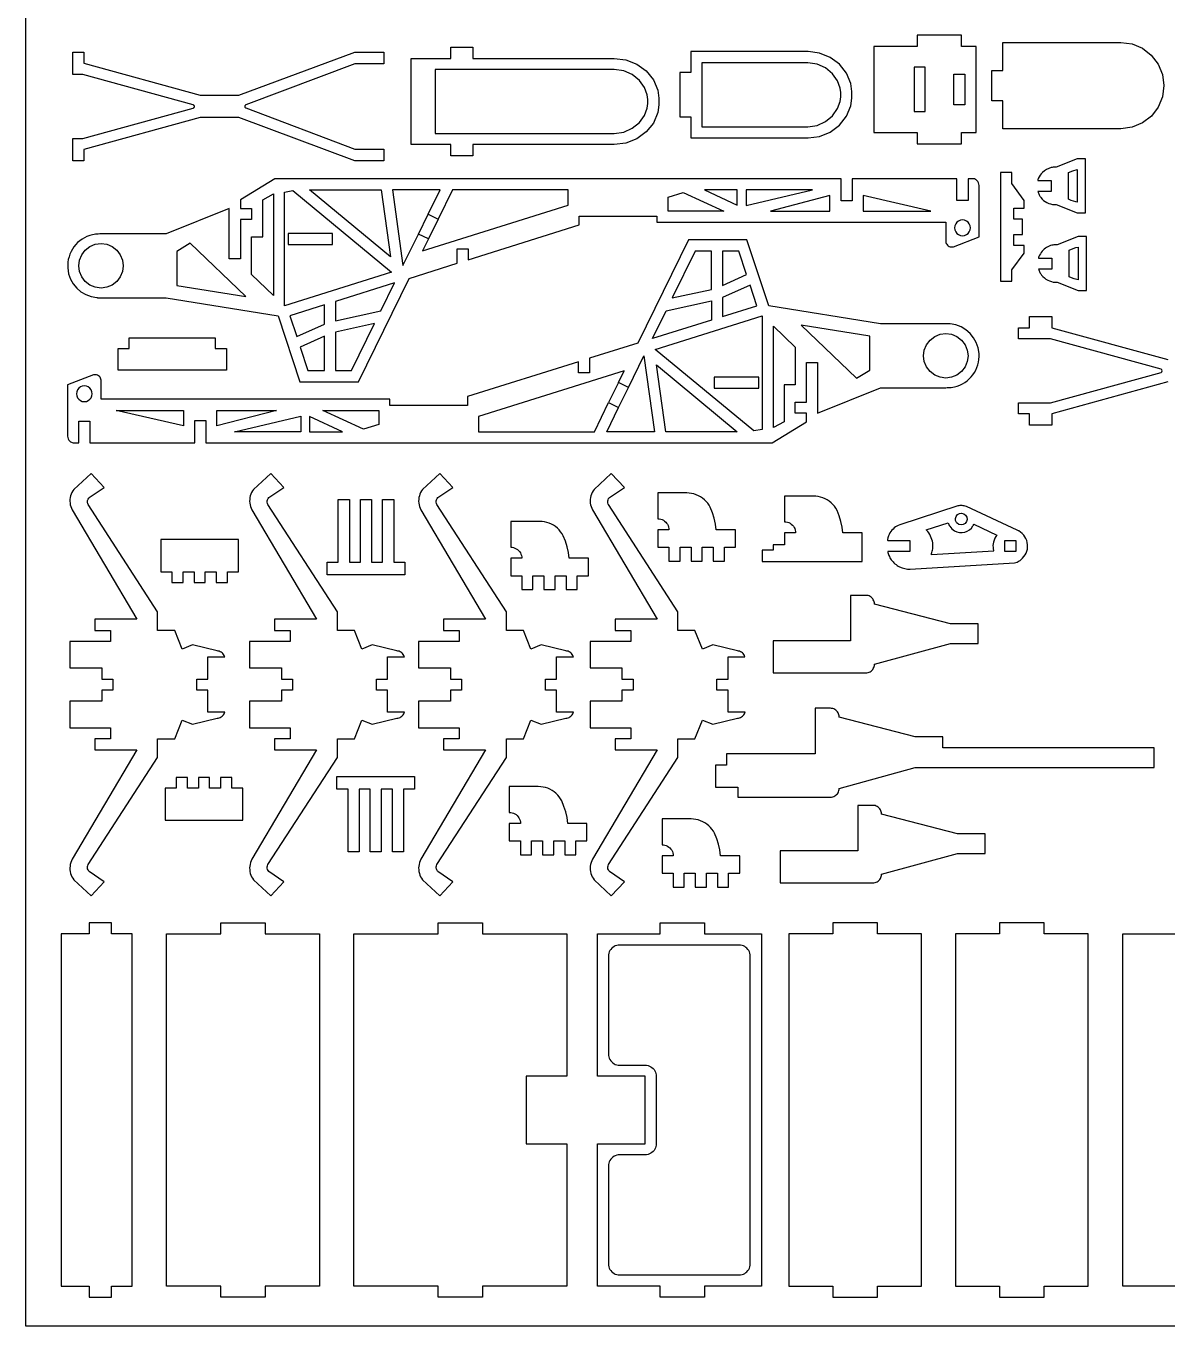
# Model space of a CAD drawing. Extents: x -337 to 591, y -404 to 887.
# Drawn here: x -337 to 280, y -404 to 299 of the extents above; entities that cross this region are included whole.
import ezdxf

# ---------------------------------------------------------------- set-up
doc = ezdxf.new("R2010")
doc.units = 0
doc.header["$MEASUREMENT"] = 0
doc.layers.get('0').update_dxf_attribs({"linetype": 'CONTINUOUS'})
doc.layers.add('ENGRAVE', color=1, linetype='CONTINUOUS')
doc.layers.add('LAYER_1', color=18, linetype='CONTINUOUS')

msp = doc.modelspace()

# ---------------------------------------------------------------- linework, layer by layer
msp.add_lwpolyline([(-337.17, -403.68), (-337.17, 886.75), (591.17, 886.75), (591.17, -403.68)], close=True)
at = {"layer": 'ENGRAVE'}
for points in [[(-215.17, 165.07), (-215.17, 185.42), (-209.13, 185.42), (-209.13, 205.39), (-203.31, 208.58), (-203.31, 153.68)], [(-197.29, 148.07), (-197.29, 209.61), (-192.75, 210.39), (-139.37, 166.24)], [(-183.77, 210.77), (-145.06, 210.77), (-139.99, 174.56)], [(-255.5, 159.07), (-218.27, 153.07), (-248.28, 181.9), (-255.5, 177.5)], [(3.21, 124.54), (61.14, 142.71), (61.14, 81.17), (56.59, 80.39)], [(67.15, 82.2), (67.15, 137.1), (79.01, 125.71), (79.01, 105.36), (72.98, 105.36), (72.98, 85.39)], [(82.12, 137.71), (112.12, 108.88), (119.34, 113.28), (119.34, 131.71)], [(8.9, 80.02), (3.83, 116.22), (47.61, 80.02)], [(-17.61, -375.86), (-16.84, -376.01), (-16.06, -376.07), (48.62, -376.07), (49.4, -376.01), (50.18, -375.86), (50.92, -375.61), (51.63, -375.26), (52.28, -374.82), (52.87, -374.3), (53.39, -373.71), (53.83, -373.06), (54.18, -372.35), (54.43, -371.61), (54.58, -370.83), (54.63, -370.05), (54.63, -203.66), (54.58, -202.88), (54.43, -202.11), (54.18, -201.36), (53.83, -200.66), (53.39, -200), (52.87, -199.41), (52.28, -198.89), (51.63, -198.45), (50.92, -198.11), (50.18, -197.85), (49.4, -197.7), (48.62, -197.65), (-16.06, -197.65), (-16.84, -197.7), (-17.61, -197.85), (-18.36, -198.11), (-19.06, -198.45), (-19.72, -198.89), (-20.31, -199.41), (-20.83, -200), (-21.27, -200.66), (-21.61, -201.36), (-21.87, -202.11), (-22.02, -202.88), (-22.07, -203.66), (-22.07, -256.6), (-22.02, -257.39), (-21.87, -258.16), (-21.61, -258.9), (-21.27, -259.61), (-20.83, -260.26), (-20.31, -260.85), (-19.72, -261.37), (-19.06, -261.81), (-18.36, -262.16), (-17.61, -262.41), (-16.84, -262.56), (-16.06, -262.62), (-2.19, -262.62), (-1.41, -262.67), (-0.64, -262.82), (0.11, -263.07), (0.82, -263.42), (1.47, -263.86), (2.06, -264.38), (2.58, -264.97), (3.02, -265.62), (3.37, -266.33), (3.62, -267.07), (3.77, -267.85), (3.82, -268.63), (3.82, -305.08), (3.77, -305.87), (3.62, -306.64), (3.37, -307.38), (3.02, -308.09), (2.58, -308.74), (2.06, -309.34), (1.47, -309.85), (0.82, -310.29), (0.11, -310.64), (-0.64, -310.89), (-1.41, -311.05), (-2.19, -311.1), (-16.06, -311.1), (-16.84, -311.15), (-17.61, -311.3), (-18.36, -311.56), (-19.06, -311.9), (-19.72, -312.34), (-20.31, -312.86), (-20.83, -313.45), (-21.27, -314.11), (-21.61, -314.81), (-21.87, -315.56), (-22.02, -316.33), (-22.07, -317.11), (-22.07, -370.05), (-22.02, -370.83), (-21.87, -371.61), (-21.61, -372.35), (-21.27, -373.06), (-20.83, -373.71), (-20.31, -374.3), (-19.72, -374.82), (-19.06, -375.26), (-18.36, -375.61)]]:
    msp.add_lwpolyline(points, close=True, dxfattribs=at)
for points in [[(-119.58, 197.67), (-113.18, 210.77), (-138.99, 210.77), (-133.25, 169.81), (-124.87, 186.87)], [(-119.48, 184.23), (-122.62, 177.82), (-43.86, 202.53), (-43.86, 210.77), (-106.48, 210.77), (-114.19, 195.03)], [(-11.28, 103.91), (-2.91, 120.97), (2.83, 80.02), (-22.98, 80.02), (-16.58, 93.11)], [(-16.67, 106.55), (-13.53, 112.96), (-92.29, 88.25), (-92.29, 80.02), (-29.68, 80.02), (-21.97, 95.75)]]:
    msp.add_lwpolyline(points, dxfattribs=at)
at = {"layer": 'LAYER_1'}
for points in [[(121.53, 241.79), (144.85, 241.79), (144.85, 235.78), (168.92, 235.78), (168.92, 241.79), (176.81, 241.79), (176.81, 288.4), (168.92, 288.4), (168.92, 294.42), (144.85, 294.42), (144.85, 288.4), (121.53, 288.4)], [(191.25, 243.86), (191.25, 258.91), (185.26, 258.91), (185.26, 275.4), (191.25, 275.4), (191.26, 290.49), (255.11, 290.51), (261.15, 289.72), (266.77, 287.39), (271.6, 283.69), (275.31, 278.86), (277.64, 273.24), (278.43, 267.21), (277.64, 261.18), (275.32, 255.55), (271.61, 250.72), (266.79, 247.02), (261.17, 244.68), (255.13, 243.89)], [(-305.87, 226.59), (-311.88, 226.59), (-311.88, 238.6), (-306.49, 238.6), (-246.68, 255.07), (-246.51, 255.14), (-246.36, 255.25), (-246.23, 255.38), (-246.13, 255.54), (-246.07, 255.72), (-246.05, 255.9), (-246.07, 256.09), (-246.13, 256.26), (-246.23, 256.42), (-246.36, 256.56), (-246.51, 256.66), (-246.68, 256.73), (-306.49, 273.24), (-311.88, 273.24), (-311.88, 285.26), (-305.85, 285.26), (-305.85, 279.24), (-243.03, 261.94), (-221.98, 261.94), (-159.31, 285.24), (-143.6, 285.24), (-143.6, 279.02), (-159.31, 279.02), (-218.22, 256.75), (-218.39, 256.68), (-218.55, 256.58), (-218.68, 256.44), (-218.77, 256.28), (-218.83, 256.11), (-218.85, 255.92), (-218.83, 255.74), (-218.77, 255.56), (-218.68, 255.4), (-218.55, 255.27), (-218.39, 255.16), (-218.22, 255.09), (-159.31, 232.81), (-143.6, 232.81), (-143.6, 226.59), (-159.31, 226.59), (-221.98, 249.91), (-243.03, 249.91), (-305.87, 232.6)], [(-128.73, 235.28), (-128.73, 281.92), (-107.41, 281.92), (-107.41, 287.94), (-95.38, 287.94), (-95.38, 281.92), (-18.9, 281.92), (-12.59, 281.13), (-6.71, 278.8), (-1.66, 275.09), (2.22, 270.26), (4.65, 264.64), (5.23, 260.41), (5.23, 256.79), (4.65, 252.57), (2.22, 246.94), (-1.66, 242.11), (-6.71, 238.41), (-12.59, 236.08), (-18.9, 235.28), (-95.38, 235.28), (-95.38, 229.27), (-107.41, 229.27), (-107.41, 235.28)], [(22.49, 238.91), (85.9, 238.91), (92.11, 239.71), (97.9, 242.04), (102.87, 245.74), (106.69, 250.57), (109.08, 256.2), (109.66, 260.43), (109.66, 264.04), (109.08, 268.27), (106.69, 273.89), (102.87, 278.72), (97.9, 282.43), (92.11, 284.76), (85.9, 285.55), (22.49, 285.55), (22.49, 274.23), (16.49, 274.23), (16.49, 250.25), (22.49, 250.25)], [(-13.84, 275.19), (-19.05, 275.92), (-115.82, 275.92), (-115.82, 241.28), (-19.05, 241.28), (-13.84, 242.02), (-9.18, 244.09), (-5.33, 247.26), (-2.59, 251.1), (-1.08, 255), (-0.78, 257.44), (-0.78, 259.76), (-1.08, 262.21), (-2.59, 266.11), (-5.33, 269.94), (-9.18, 273.11)], [(28.49, 244.91), (85.75, 244.91), (90.86, 245.65), (95.42, 247.72), (99.19, 250.89), (101.87, 254.73), (103.35, 258.63), (103.64, 261.07), (103.64, 263.39), (103.35, 265.84), (101.87, 269.74), (99.19, 273.57), (95.42, 276.74), (90.86, 278.82), (85.75, 279.55), (28.49, 279.55)], [(143.24, 253.12), (149.24, 253.12), (149.24, 277.1), (143.24, 277.1)], [(164.8, 256.85), (164.8, 273.34), (170.8, 273.34), (170.8, 256.85)], [(190.09, 161.5), (196.09, 161.5), (196.09, 167.53), (202.76, 176.6), (202.76, 180.72), (197.26, 180.72), (197.26, 186.72), (201.98, 186.72), (201.98, 194.97), (197.26, 194.97), (197.26, 200.97), (202.76, 200.97), (202.76, 205.1), (196.09, 214.17), (196.09, 220.17), (190.09, 220.17)], [(226.77, 205.73), (226.77, 220.2), (229.1, 221.16), (231.54, 221.81), (231.54, 204.12), (230.72, 204.31), (228.31, 205.06)], [(10.18, 199.28), (10.18, 206.87), (18.35, 209.43), (40.38, 199.28)], [(29.82, 210.77), (47.56, 202.59), (47.56, 210.77)], [(52.4, 202.37), (88.22, 210.77), (52.4, 210.77)], [(65.58, 199.28), (97.72, 199.28), (97.72, 207.68)], [(115.77, 199.28), (152.23, 199.28), (115.77, 207.69)], [(-124.87, 186.87), (-119.58, 197.67), (-114.19, 195.03), (-119.48, 184.23)], [(166.44, 187.25), (167.32, 186.57), (168.34, 186.15), (169.44, 186), (170.55, 186.15), (171.57, 186.57), (172.45, 187.25), (173.13, 188.13), (173.55, 189.16), (173.7, 190.26), (173.55, 191.36), (173.13, 192.38), (172.45, 193.26), (171.57, 193.94), (170.55, 194.37), (169.44, 194.51), (168.34, 194.37), (167.32, 193.94), (166.44, 193.26), (165.76, 192.38), (165.34, 191.36), (165.19, 190.26), (165.34, 189.16), (165.76, 188.13)], [(-195.41, 181.24), (-171.35, 181.24), (-171.35, 187.26), (-195.41, 187.26)], [(-308.2, 166.62), (-308.61, 169.73), (-308.2, 172.85), (-307, 175.75), (-305.09, 178.24), (-302.6, 180.15), (-299.69, 181.36), (-296.58, 181.77), (-293.46, 181.36), (-290.56, 180.15), (-288.07, 178.24), (-286.16, 175.75), (-284.95, 172.85), (-284.54, 169.73), (-284.95, 166.62), (-286.16, 163.71), (-288.07, 161.22), (-290.56, 159.31), (-293.46, 158.11), (-296.58, 157.7), (-299.69, 158.11), (-302.6, 159.31), (-305.09, 161.22), (-307, 163.71)], [(12.45, 152.32), (33.58, 156.94), (33.58, 177.72), (24.9, 177.72)], [(39.59, 159.15), (52.67, 164.99), (48.46, 177.72), (39.59, 177.72)], [(229.93, 162.67), (227.57, 163.57), (227.19, 163.75), (227.19, 178.23), (228.34, 178.74), (230.74, 179.55), (231.97, 179.83), (231.97, 162.15)], [(-169.74, 140), (-145.23, 145.36), (-137.84, 160.44), (-169.74, 150.43)], [(58.27, 148.1), (54.57, 159.26), (39.59, 152.56), (39.59, 142.24)], [(-190.73, 131.53), (-175.75, 138.22), (-175.75, 148.54), (-194.42, 142.69)], [(1.68, 130.34), (9.07, 145.43), (33.58, 150.78), (33.58, 140.35)], [(-169.74, 113.06), (-161.05, 113.06), (-148.61, 138.46), (-169.74, 133.85)], [(-287.39, 113.2), (-287.39, 124.96), (-281.37, 124.96), (-281.37, 130.7), (-234.75, 130.7), (-234.75, 124.96), (-228.73, 124.96), (-228.73, 113.2)], [(-184.62, 113.06), (-175.75, 113.06), (-175.75, 131.63), (-188.83, 125.79)], [(150, 115.03), (148.8, 117.94), (148.39, 121.05), (148.8, 124.17), (150, 127.07), (151.91, 129.56), (154.4, 131.47), (157.31, 132.68), (160.42, 133.09), (163.54, 132.68), (166.44, 131.47), (168.93, 129.56), (170.84, 127.07), (172.05, 124.17), (172.46, 121.05), (172.05, 117.94), (170.84, 115.03), (168.93, 112.54), (166.44, 110.63), (163.54, 109.43), (160.42, 109.02), (157.31, 109.43), (154.4, 110.63), (151.91, 112.54)], [(-21.97, 95.75), (-16.58, 93.11), (-11.28, 103.91), (-16.67, 106.55)], [(35.19, 109.54), (35.19, 103.52), (59.25, 103.52), (59.25, 109.54)], [(-307.73, 96.84), (-306.7, 96.42), (-305.6, 96.27), (-304.5, 96.42), (-303.48, 96.84), (-302.59, 97.52), (-301.92, 98.4), (-301.49, 99.42), (-301.35, 100.53), (-301.49, 101.63), (-301.92, 102.65), (-302.59, 103.53), (-303.48, 104.21), (-304.5, 104.63), (-305.6, 104.78), (-306.7, 104.63), (-307.73, 104.21), (-308.61, 103.53), (-309.29, 102.65), (-309.71, 101.63), (-309.86, 100.53), (-309.71, 99.42), (-309.29, 98.4), (-308.61, 97.52)], [(-288.39, 91.5), (-251.93, 91.5), (-251.93, 83.09)], [(-233.88, 83.11), (-233.88, 91.5), (-201.74, 91.5)], [(-176.53, 91.5), (-146.34, 91.5), (-146.34, 83.92), (-154.51, 81.36)], [(-224.38, 80.02), (-188.55, 88.41), (-188.55, 80.02)], [(-183.72, 80.02), (-165.98, 80.02), (-183.72, 88.19)], [(-311.28, -162.35), (-301.99, -170.99), (-294.92, -163.4), (-303, -157.88), (-303.22, -157.62), (-303.58, -157.04), (-303.81, -156.4), (-303.9, -155.73), (-303.84, -155.05), (-303.76, -154.72), (-303.49, -154.1), (-265.94, -96.12), (-265.94, -86.09), (-256.74, -86.09), (-252.65, -75.99), (-247.09, -78.24), (-233.75, -74.99), (-233.17, -74.91), (-232.61, -74.76), (-232.07, -74.54), (-231.56, -74.25), (-231.09, -73.9), (-230.67, -73.5), (-230.3, -73.05), (-229.98, -72.55), (-229.66, -71.77), (-238.81, -71.77), (-238.81, -59.77), (-244.81, -59.77), (-244.81, -53.77), (-238.81, -53.77), (-238.81, -41.75), (-229.66, -41.75), (-229.98, -40.98), (-230.3, -40.49), (-230.67, -40.04), (-231.09, -39.63), (-231.56, -39.28), (-232.07, -39), (-232.61, -38.78), (-233.17, -38.62), (-233.75, -38.54), (-247.09, -35.29), (-252.65, -37.55), (-256.74, -27.45), (-265.94, -27.45), (-265.94, -17.42), (-303.49, 40.56), (-303.76, 41.19), (-303.84, 41.52), (-303.9, 42.19), (-303.81, 42.87), (-303.58, 43.51), (-303.22, 44.08), (-303, 44.34), (-294.92, 49.86), (-301.99, 57.46), (-311.28, 48.81), (-311.84, 48.01), (-312.33, 47.16), (-312.73, 46.26), (-313.04, 45.33), (-313.26, 44.37), (-313.38, 43.4), (-313.41, 42.41), (-313.35, 41.43), (-313.19, 40.47), (-312.93, 39.52), (-312.59, 38.6), (-312.15, 37.72), (-277.25, -21.45), (-299.92, -21.45), (-299.92, -27.45), (-291.46, -27.45), (-291.46, -33.45), (-313.49, -33.45), (-313.49, -47.75), (-296.2, -47.75), (-296.2, -53.77), (-290.18, -53.77), (-290.18, -59.77), (-296.2, -59.77), (-296.2, -65.78), (-313.49, -65.78), (-313.49, -80.09), (-291.46, -80.09), (-291.46, -86.09), (-299.92, -86.09), (-299.92, -92.09), (-277.25, -92.09), (-312.15, -151.25), (-312.59, -152.13), (-312.93, -153.05), (-313.19, -154), (-313.35, -154.97), (-313.41, -155.95), (-313.38, -156.93), (-313.26, -157.9), (-313.04, -158.86), (-312.73, -159.79), (-312.33, -160.69), (-311.84, -161.54)], [(-214.05, -162.35), (-204.76, -170.99), (-197.69, -163.4), (-205.77, -157.88), (-206.19, -157.34), (-206.48, -156.73), (-206.64, -156.07), (-206.66, -155.39), (-206.53, -154.72), (-206.26, -154.1), (-168.71, -96.12), (-168.71, -86.09), (-159.51, -86.09), (-155.42, -75.99), (-149.86, -78.24), (-136.52, -74.99), (-135.94, -74.91), (-135.38, -74.76), (-134.84, -74.54), (-134.33, -74.25), (-133.86, -73.9), (-133.44, -73.5), (-133.07, -73.05), (-132.76, -72.55), (-132.43, -71.77), (-141.59, -71.77), (-141.59, -59.77), (-147.59, -59.77), (-147.59, -53.77), (-141.59, -53.77), (-141.59, -41.75), (-132.43, -41.75), (-132.76, -40.98), (-133.07, -40.49), (-133.44, -40.04), (-133.86, -39.63), (-134.33, -39.28), (-134.84, -39), (-135.38, -38.78), (-135.94, -38.62), (-136.52, -38.54), (-149.86, -35.29), (-155.42, -37.55), (-159.51, -27.45), (-168.71, -27.45), (-168.71, -17.42), (-206.26, 40.56), (-206.53, 41.19), (-206.66, 41.85), (-206.64, 42.53), (-206.48, 43.19), (-206.19, 43.81), (-205.77, 44.34), (-197.69, 49.86), (-204.76, 57.46), (-214.05, 48.81), (-214.62, 48.01), (-215.1, 47.16), (-215.5, 46.26), (-215.81, 45.33), (-216.03, 44.37), (-216.16, 43.4), (-216.18, 42.41), (-216.12, 41.43), (-215.96, 40.47), (-215.7, 39.52), (-215.36, 38.6), (-214.92, 37.72), (-180.02, -21.45), (-202.69, -21.45), (-202.69, -27.45), (-194.23, -27.45), (-194.23, -33.45), (-216.26, -33.45), (-216.26, -47.75), (-198.97, -47.75), (-198.97, -53.77), (-192.95, -53.77), (-192.95, -59.77), (-198.97, -59.77), (-198.97, -65.78), (-216.26, -65.78), (-216.26, -80.09), (-194.23, -80.09), (-194.23, -86.09), (-202.69, -86.09), (-202.69, -92.09), (-180.02, -92.09), (-214.92, -151.25), (-215.36, -152.13), (-215.7, -153.05), (-215.96, -154), (-216.12, -154.97), (-216.18, -155.95), (-216.16, -156.93), (-216.03, -157.9), (-215.81, -158.86), (-215.5, -159.79), (-215.1, -160.69), (-214.62, -161.54)], [(-122.62, -162.35), (-113.33, -170.99), (-106.26, -163.4), (-114.34, -157.88), (-114.56, -157.62), (-114.92, -157.04), (-115.15, -156.4), (-115.21, -156.07), (-115.23, -155.39), (-115.1, -154.72), (-114.83, -154.1), (-77.28, -96.12), (-77.28, -86.09), (-68.08, -86.09), (-63.99, -75.99), (-58.43, -78.24), (-45.09, -74.99), (-44.51, -74.91), (-43.95, -74.76), (-43.41, -74.54), (-42.9, -74.25), (-42.43, -73.9), (-42.01, -73.5), (-41.64, -73.05), (-41.32, -72.55), (-41, -71.77), (-50.15, -71.77), (-50.15, -59.77), (-56.15, -59.77), (-56.15, -53.77), (-50.15, -53.77), (-50.15, -41.75), (-41, -41.75), (-41.32, -40.98), (-41.64, -40.49), (-42.01, -40.04), (-42.43, -39.63), (-42.9, -39.28), (-43.41, -39), (-43.95, -38.78), (-44.51, -38.62), (-45.09, -38.54), (-58.43, -35.29), (-63.99, -37.55), (-68.08, -27.45), (-77.28, -27.45), (-77.28, -17.42), (-114.83, 40.56), (-115.1, 41.19), (-115.23, 41.85), (-115.21, 42.53), (-115.05, 43.19), (-114.75, 43.81), (-114.34, 44.34), (-106.26, 49.86), (-113.33, 57.46), (-122.62, 48.81), (-123.18, 48.01), (-123.67, 47.16), (-124.07, 46.26), (-124.38, 45.33), (-124.6, 44.37), (-124.72, 43.4), (-124.75, 42.41), (-124.69, 41.43), (-124.53, 40.47), (-124.27, 39.52), (-123.93, 38.6), (-123.49, 37.72), (-88.59, -21.45), (-111.26, -21.45), (-111.26, -27.45), (-102.8, -27.45), (-102.8, -33.45), (-124.83, -33.45), (-124.83, -47.75), (-107.54, -47.75), (-107.54, -53.77), (-101.52, -53.77), (-101.52, -59.77), (-107.54, -59.77), (-107.54, -65.78), (-124.83, -65.78), (-124.83, -80.09), (-102.8, -80.09), (-102.8, -86.09), (-111.26, -86.09), (-111.26, -92.09), (-88.59, -92.09), (-123.49, -151.25), (-123.93, -152.13), (-124.27, -153.05), (-124.53, -154), (-124.69, -154.97), (-124.75, -155.95), (-124.72, -156.93), (-124.6, -157.9), (-124.38, -158.86), (-124.07, -159.79), (-123.67, -160.69), (-123.18, -161.54)], [(-20.55, -170.99), (-13.48, -163.4), (-21.55, -157.88), (-21.77, -157.62), (-22.13, -157.04), (-22.36, -156.4), (-22.43, -156.07), (-22.44, -155.39), (-22.32, -154.72), (-22.05, -154.1), (15.51, -96.12), (15.51, -86.09), (24.7, -86.09), (28.8, -75.99), (34.36, -78.24), (47.69, -74.99), (48.27, -74.91), (48.83, -74.76), (49.38, -74.54), (49.89, -74.25), (50.36, -73.9), (50.78, -73.5), (51.15, -73.05), (51.46, -72.55), (51.79, -71.77), (42.63, -71.77), (42.63, -59.77), (36.63, -59.77), (36.63, -53.77), (42.63, -53.77), (42.63, -41.75), (51.78, -41.75), (51.46, -40.98), (51.15, -40.49), (50.78, -40.04), (50.36, -39.63), (49.89, -39.28), (49.38, -39), (48.83, -38.78), (48.27, -38.62), (47.69, -38.54), (34.36, -35.29), (28.8, -37.55), (24.7, -27.45), (15.51, -27.45), (15.51, -17.42), (-22.05, 40.56), (-22.2, 40.87), (-22.4, 41.52), (-22.44, 41.85), (-22.43, 42.53), (-22.27, 43.19), (-21.97, 43.81), (-21.55, 44.34), (-13.48, 49.86), (-20.55, 57.46), (-29.83, 48.81), (-30.4, 48.01), (-30.89, 47.16), (-31.29, 46.26), (-31.6, 45.33), (-31.82, 44.37), (-31.94, 43.4), (-31.97, 42.41), (-31.9, 41.43), (-31.74, 40.47), (-31.49, 39.52), (-31.14, 38.6), (-30.71, 37.72), (4.2, -21.45), (-18.47, -21.45), (-18.47, -27.45), (-10.01, -27.45), (-10.01, -33.45), (-32.05, -33.45), (-32.05, -47.75), (-14.75, -47.75), (-14.75, -53.77), (-8.74, -53.77), (-8.74, -59.77), (-14.75, -59.77), (-14.75, -65.78), (-32.05, -65.78), (-32.05, -80.09), (-10.01, -80.09), (-10.01, -86.09), (-18.47, -86.09), (-18.47, -92.09), (4.2, -92.09), (-30.71, -151.25), (-31.14, -152.13), (-31.49, -153.05), (-31.74, -154), (-31.9, -154.97), (-31.97, -155.95), (-31.94, -156.93), (-31.82, -157.9), (-31.6, -158.86), (-31.29, -159.79), (-30.89, -160.69), (-30.4, -161.54), (-29.83, -162.35)], [(-174.24, 2.64), (-174.24, 9.4), (-168.24, 9.4), (-168.24, 43.38), (-162.24, 43.38), (-162.24, 9.4), (-156.24, 9.4), (-156.24, 43.38), (-150.24, 43.38), (-150.24, 9.4), (-144.24, 9.4), (-144.24, 43.38), (-138.24, 43.38), (-138.24, 9.4), (-132.24, 9.4), (-132.24, 2.64)], [(10.65, 26.9), (4.64, 26.9), (4.64, 17.5), (10.64, 17.5), (10.64, 9.98), (16.64, 9.98), (16.64, 17.5), (22.64, 17.5), (22.64, 9.98), (28.64, 9.98), (28.64, 17.5), (34.64, 17.5), (34.64, 9.98), (40.64, 9.98), (40.64, 17.5), (46.64, 17.5), (46.64, 26.9), (36.28, 26.9), (35.88, 30.07), (35.15, 33.15), (34.2, 36.17), (33.03, 39.11), (32.38, 40.24), (31.63, 41.3), (30.79, 42.3), (29.86, 43.21), (28.85, 44.04), (27.76, 44.77), (26.62, 45.39), (25.42, 45.91), (24.18, 46.32), (22.91, 46.62), (21.62, 46.8), (20.32, 46.86), (4.64, 46.86), (4.64, 32.92), (5.42, 32.87), (6.19, 32.72), (6.94, 32.46), (7.65, 32.12), (8.3, 31.68), (8.89, 31.16), (9.41, 30.57), (9.85, 29.91), (10.2, 29.21), (10.45, 28.46), (10.6, 27.69)], [(61.09, 9.86), (115.16, 9.86), (115.16, 25.26), (104.8, 25.26), (104.4, 28.43), (103.68, 31.51), (102.73, 34.53), (101.56, 37.47), (100.9, 38.59), (100.14, 39.64), (99.28, 40.63), (98.35, 41.53), (97.34, 42.35), (96.26, 43.08), (95.12, 43.7), (93.93, 44.23), (92.7, 44.64), (91.43, 44.95), (90.14, 45.14), (88.85, 45.22), (73.16, 45.22), (73.16, 31.28), (73.95, 31.23), (74.72, 31.08), (75.47, 30.82), (76.17, 30.48), (76.83, 30.04), (77.42, 29.52), (77.94, 28.93), (78.38, 28.27), (78.72, 27.57), (78.98, 26.82), (79.13, 26.05), (79.18, 25.26), (73.16, 25.26), (73.16, 18.86), (67.09, 18.86), (67.09, 15.86), (61.09, 15.86)], [(-68.95, -5.41), (-62.95, -5.41), (-62.95, 2.12), (-56.95, 2.12), (-56.95, -5.41), (-50.95, -5.41), (-50.95, 2.12), (-44.95, 2.12), (-44.95, -5.41), (-38.95, -5.41), (-38.95, 2.12), (-32.95, 2.12), (-32.95, 11.52), (-43.31, 11.52), (-43.71, 14.68), (-44.43, 17.76), (-45.38, 20.78), (-46.55, 23.72), (-47.2, 24.85), (-47.95, 25.92), (-48.8, 26.91), (-49.73, 27.82), (-50.74, 28.65), (-51.82, 29.38), (-52.97, 30.01), (-54.16, 30.53), (-55.4, 30.94), (-56.67, 31.23), (-57.96, 31.41), (-59.27, 31.47), (-74.95, 31.47), (-74.95, 17.53), (-74.16, 17.48), (-73.39, 17.33), (-72.65, 17.08), (-71.94, 16.73), (-71.29, 16.29), (-70.69, 15.77), (-70.17, 15.18), (-69.74, 14.53), (-69.39, 13.82), (-69.14, 13.07), (-68.98, 12.3), (-68.93, 11.52), (-74.95, 11.52), (-74.95, 2.12), (-68.95, 2.12)], [(-264.23, 4.26), (-258.23, 4.26), (-258.23, -1.47), (-252.23, -1.47), (-252.23, 4.26), (-246.23, 4.26), (-246.23, -1.47), (-240.23, -1.47), (-240.23, 4.26), (-234.23, 4.26), (-234.23, -1.47), (-228.23, -1.47), (-228.23, 4.26), (-222.23, 4.26), (-222.23, 21.64), (-264.23, 21.64)], [(192.3, 15.16), (192.3, 21.16), (198.3, 21.16), (198.3, 15.16)], [(66.94, -33.18), (66.94, -50.47), (117.14, -50.47), (117.75, -50.43), (118.35, -50.31), (118.93, -50.12), (119.49, -49.85), (120, -49.5), (120.46, -49.1), (120.86, -48.64), (121.21, -48.12), (121.48, -47.57), (121.68, -46.99), (121.8, -46.39), (121.84, -45.77), (162.99, -34.47), (177.99, -34.47), (177.99, -23.92), (162.99, -23.92), (121.84, -13.2), (121.8, -12.58), (121.68, -11.98), (121.48, -11.4), (121.21, -10.85), (120.86, -10.33), (120.46, -9.87), (120, -9.47), (119.49, -9.13), (118.93, -8.85), (118.35, -8.66), (117.75, -8.54), (117.14, -8.5), (108.94, -8.5), (108.94, -33.18)], [(35.76, -112.26), (47.83, -112.26), (47.83, -117.61), (98.03, -117.61), (98.64, -117.57), (99.25, -117.45), (99.83, -117.25), (100.38, -116.98), (100.89, -116.64), (101.35, -116.23), (101.76, -115.77), (102.1, -115.26), (102.37, -114.71), (102.57, -114.12), (102.69, -113.52), (102.73, -112.91), (143.89, -101.61), (273.18, -101.61), (273.18, -91.05), (158.88, -91.05), (158.88, -85.04), (143.89, -85.04), (102.73, -74.31), (102.69, -73.7), (102.57, -73.1), (102.37, -72.52), (102.1, -71.96), (101.76, -71.45), (101.35, -70.99), (100.89, -70.59), (100.38, -70.24), (99.83, -69.97), (99.25, -69.77), (98.64, -69.65), (98.03, -69.61), (89.83, -69.61), (89.83, -94.3), (41.78, -94.3), (41.78, -100.31), (35.76, -100.31)], [(-261.88, -130.11), (-219.88, -130.11), (-219.88, -112.73), (-225.88, -112.73), (-225.88, -107), (-231.88, -107), (-231.88, -112.73), (-237.88, -112.73), (-237.88, -107), (-243.88, -107), (-243.88, -112.73), (-249.88, -112.73), (-249.88, -107), (-255.88, -107), (-255.88, -112.73), (-261.88, -112.73)], [(-162.96, -147.29), (-162.96, -113.31), (-168.96, -113.31), (-168.96, -106.55), (-126.96, -106.55), (-126.96, -113.31), (-132.96, -113.31), (-132.96, -147.29), (-138.96, -147.29), (-138.96, -113.31), (-144.96, -113.31), (-144.96, -147.29), (-150.96, -147.29), (-150.96, -113.31), (-156.96, -113.31), (-156.96, -147.29)], [(-69.7, -148.81), (-63.7, -148.81), (-63.7, -141.29), (-57.7, -141.29), (-57.7, -148.81), (-51.7, -148.81), (-51.7, -141.29), (-45.7, -141.29), (-45.7, -148.81), (-39.7, -148.81), (-39.7, -141.29), (-33.7, -141.29), (-33.7, -131.89), (-44.06, -131.89), (-44.46, -128.72), (-45.18, -125.65), (-46.13, -122.63), (-47.3, -119.69), (-47.95, -118.56), (-48.7, -117.49), (-49.55, -116.5), (-50.48, -115.58), (-51.49, -114.76), (-52.57, -114.03), (-53.71, -113.4), (-54.91, -112.88), (-56.15, -112.47), (-57.42, -112.18), (-58.71, -112), (-60.02, -111.94), (-75.7, -111.94), (-75.7, -125.88), (-74.91, -125.93), (-74.14, -126.08), (-73.39, -126.33), (-72.69, -126.68), (-72.03, -127.12), (-71.44, -127.64), (-70.92, -128.23), (-70.48, -128.88), (-70.14, -129.59), (-69.88, -130.33), (-69.73, -131.11), (-69.68, -131.89), (-75.7, -131.89), (-75.7, -141.29), (-69.7, -141.29)], [(70.75, -146.77), (70.75, -164.06), (120.95, -164.06), (121.56, -164.02), (122.16, -163.9), (122.74, -163.71), (123.3, -163.43), (123.81, -163.09), (124.27, -162.69), (124.67, -162.23), (125.02, -161.71), (125.29, -161.16), (125.49, -160.58), (125.61, -159.98), (125.65, -159.36), (166.8, -148.06), (181.8, -148.06), (181.8, -137.51), (166.8, -137.51), (125.65, -126.79), (125.61, -126.17), (125.49, -125.57), (125.29, -124.99), (125.02, -124.44), (124.67, -123.92), (124.27, -123.46), (123.81, -123.06), (123.3, -122.72), (122.74, -122.44), (122.16, -122.25), (121.56, -122.13), (120.95, -122.09), (112.75, -122.09), (112.75, -146.77)], [(12.92, -166.32), (18.92, -166.32), (18.92, -158.8), (24.92, -158.8), (24.92, -166.32), (30.92, -166.32), (30.92, -158.8), (36.92, -158.8), (36.92, -166.32), (42.92, -166.32), (42.92, -158.8), (48.92, -158.8), (48.92, -149.4), (38.56, -149.4), (38.16, -146.23), (37.44, -143.16), (36.49, -140.14), (35.32, -137.2), (34.67, -136.07), (33.92, -135), (33.07, -134.01), (32.14, -133.1), (31.13, -132.27), (30.05, -131.54), (28.91, -130.91), (27.71, -130.39), (26.47, -129.98), (25.2, -129.69), (23.91, -129.51), (22.6, -129.45), (6.92, -129.45), (6.92, -143.39), (7.71, -143.44), (8.48, -143.59), (9.23, -143.84), (9.93, -144.19), (10.59, -144.63), (11.18, -145.15), (11.7, -145.74), (12.13, -146.39), (12.48, -147.1), (12.73, -147.85), (12.89, -148.62), (12.94, -149.4), (6.92, -149.4), (6.92, -158.8), (12.92, -158.8)], [(-318.06, -382.08), (-302.99, -382.08), (-302.99, -388.1), (-290.96, -388.1), (-290.96, -382.08), (-279.82, -382.08), (-279.82, -191.63), (-290.96, -191.63), (-290.96, -185.62), (-302.99, -185.62), (-302.99, -191.63), (-318.06, -191.63)], [(-261.07, -382.08), (-261.07, -191.63), (-231.76, -191.63), (-231.76, -185.62), (-207.7, -185.62), (-207.7, -191.63), (-178.39, -191.63), (-178.39, -382.08), (-207.7, -382.08), (-207.7, -388.1), (-231.76, -388.1), (-231.76, -382.08)], [(-114.21, -388.1), (-114.21, -382.08), (-159.75, -382.08), (-159.75, -191.63), (-114.21, -191.63), (-114.21, -185.62), (-90.15, -185.62), (-90.15, -191.63), (-44.61, -191.63), (-44.61, -268.63), (-66.67, -268.63), (-66.67, -305.08), (-44.61, -305.08), (-44.61, -382.08), (-90.15, -382.08), (-90.15, -388.1)], [(-28.09, -382.08), (-28.09, -305.08), (-2.19, -305.08), (-2.19, -268.63), (-28.09, -268.63), (-28.09, -191.63), (5.91, -191.63), (5.91, -185.62), (29.97, -185.62), (29.97, -191.63), (60.65, -191.63), (60.65, -382.08), (29.97, -382.08), (29.97, -388.1), (5.91, -388.1), (5.91, -382.08)], [(75.53, -382.08), (99.36, -382.08), (99.36, -388.1), (123.43, -388.1), (123.43, -382.08), (147.26, -382.08), (147.26, -191.63), (123.43, -191.63), (123.43, -185.62), (99.36, -185.62), (99.36, -191.63), (75.53, -191.63)], [(165.66, -382.08), (189.5, -382.08), (189.5, -388.1), (213.56, -388.1), (213.56, -382.08), (237.4, -382.08), (237.4, -191.63), (213.56, -191.63), (213.56, -185.62), (189.5, -185.62), (189.5, -191.63), (165.66, -191.63)], [(256.17, -382.08), (256.17, -191.63), (297.61, -191.63), (297.61, -185.62), (321.67, -185.62), (321.67, -191.63), (363.1, -191.63), (363.1, -382.08), (321.67, -382.08), (321.67, -388.1), (297.61, -388.1), (297.61, -382.08)]]:
    msp.add_lwpolyline(points, close=True, dxfattribs=at)
for points in [[(236.05, 198.35), (236.05, 227.58), (231.54, 227.58), (220.16, 223.14, -0.053792), (219.59, 223.09, 0.06757), (217.33, 222.83, 0.134573), (212.77, 220.25, 0.091442), (210.42, 216.86, 0.026852), (210.28, 216.49, 0.018158), (210.12, 215.92), (217.33, 215.92), (217.33, 209.92), (210.12, 209.92, 0.020263), (210.91, 208.13, 0.052267), (211.83, 206.67, 0.21381), (219.21, 202.81, 0.039966), (219.68, 202.82, -0.073157), (220.16, 202.8), (231.54, 198.35)], [(-200.76, 142.69), (-188.96, 107.05), (-157.3, 107.05), (-129.93, 162.92), (-103.9, 171.09), (-103.9, 178.99), (-97.88, 178.99), (-97.88, 172.98), (-37.85, 191.81), (-37.85, 196.52), (4.17, 196.52), (4.17, 193.26), (160.42, 193.26, -0.002863), (160.38, 186.59, 0.011045), (160.42, 183, 0.190421), (161.33, 180.9, 0.190421), (163.43, 179.99, 0.008181), (164.37, 179.97, 0.046914), (164.53, 179.99), (178.47, 185.48), (178.47, 213.17, 0.193592), (177.27, 215.91, 0.165668), (175.46, 216.78, 0.040611), (174.41, 216.82, -0.010523), (172.45, 216.78), (172.45, 205.02), (166.44, 205.02), (166.44, 216.78), (109.75, 216.78), (109.75, 204.78), (103.74, 204.78), (103.74, 216.78), (-202.6, 216.78), (-221.18, 205.46), (-221.17, 200.77), (-215.16, 200.76), (-215.17, 194.75), (-221.18, 194.76), (-221.18, 173.43), (-227.18, 173.43), (-227.19, 200.77), (-261.33, 186.97), (-296.58, 186.97, 0.019668), (-299.51, 186.82, 0.033667), (-301.2, 186.55, 0.853868), (-298.9, 152.51, 0.016829), (-298.57, 152.49, 0.002839), (-296.58, 152.45), (-261.33, 152.45)], [(-308.61, 74), (-308.61, 85.76), (-302.59, 85.76), (-302.59, 74), (-245.91, 74), (-245.91, 86), (-239.89, 86), (-239.89, 74), (66.44, 74), (85.03, 85.32), (85.02, 90.01), (79, 90.02), (79.01, 96.04), (85.03, 96.02), (85.03, 117.35), (91.02, 117.35), (91.04, 90.01), (125.17, 103.81), (160.42, 103.81, 0.019668), (163.35, 103.96, 0.033667), (165.04, 104.23, 0.36885), (178.43, 122.23, 0.368849), (162.74, 138.28, 0.016829), (162.41, 138.3, 0.002839), (160.42, 138.33), (125.17, 138.33), (64.6, 148.09), (52.8, 183.74), (21.15, 183.74), (-6.23, 127.86), (-32.26, 119.69), (-32.26, 111.79), (-38.28, 111.79), (-38.28, 117.81), (-98.31, 98.97), (-98.31, 94.26), (-140.32, 94.26), (-140.32, 97.52), (-296.58, 97.52, -0.002863), (-296.54, 104.19, 0.011045), (-296.58, 107.79, 0.190421), (-297.49, 109.88, 0.190421), (-299.59, 110.79, 0.008181), (-300.52, 110.81, 0.046914), (-300.69, 110.79), (-314.63, 105.31), (-314.63, 77.61, 0.193592), (-313.43, 74.87, 0.165668), (-311.62, 74, 0.040611), (-310.57, 73.96, -0.010523)], [(236.48, 156.37), (236.48, 185.61), (231.97, 185.61), (220.58, 181.16, -0.053792), (220.02, 181.11, 0.06757), (217.75, 180.85, 0.154821), (212.63, 177.68, 0.074243), (210.79, 174.74, 0.027195), (210.64, 174.34, 0.027972), (210.54, 173.94), (217.76, 173.94), (217.76, 167.94), (210.54, 167.94, 0.020263), (211.34, 166.15, 0.052267), (212.26, 164.69, 0.21381), (219.63, 160.83, 0.039966), (220.11, 160.84, -0.073157), (220.58, 160.82), (231.97, 156.37)], [(128.97, 21.16), (140.92, 21.16), (140.92, 15.16), (128.97, 15.16, 0.016449), (129.62, 13.08, 0.076543), (130.91, 10.67, 0.119072), (135.38, 6.96, 0.116789), (141.16, 5.66), (197.65, 9.08, 0.061524), (198.99, 9.5, 0.059423), (201.09, 10.78, 0.250186), (204.65, 18.87, 0.250186), (199.92, 26.32, 0.012904), (199.74, 26.42, 0.00354), (199.05, 26.75), (171.55, 39.52, 0.079054), (169.2, 40.06, 0.080221), (166.84, 39.83), (135.47, 29.68, 0.079665), (132.57, 27.96, 0.074679), (130.17, 25.27, 0.030684), (129.7, 24.45, 0.035288), (129.39, 23.69, 0.009209), (129.04, 22.53, 0.034821), (128.97, 22.21, 0.052258), (128.95, 21.68, -0.017405)], [(166.24, 30.82, -0.967799), (171.11, 34.82, -0.967799), (166.51, 30.51, -0.016364), (166.37, 30.66, -0.016364)], [(149.81, 26.95), (161.67, 30.79, 0.054826), (162.56, 28.85, 0.127672), (165.07, 26.38, 0.198912), (170.65, 25.64, 0.19941), (175.1, 29.07, 0.025267), (175.33, 29.51, -0.008421), (175.54, 29.96), (188.09, 24.13, 0.104495), (186.2, 20.34, 0.112436), (186.09, 16.41, 0.021636), (186.22, 15.87, -0.007211), (186.37, 15.34), (152.61, 13.44, 0.008878), (153.19, 15.97, 0.065383), (153.41, 18.84, 0.078347), (152.58, 22.69, 0.079906), (150.64, 26.02, 0.016985), (150.23, 26.49, -0.005661)]]:
    msp.add_lwpolyline(points, format="xyb", close=True, dxfattribs=at)
msp.add_lwpolyline([(280.59, 106.94), (217.76, 89.63), (217.76, 83.62), (205.73, 83.62), (205.73, 89.62), (199.71, 89.62), (199.71, 95.63), (217.13, 95.63), (276.94, 112.1, 0.322393), (277.53, 112.93, 0.322302), (276.94, 113.76), (217.13, 130.27), (199.71, 130.27), (199.71, 136.26), (205.73, 136.26), (205.73, 142.26), (217.77, 142.26), (217.77, 136.27), (280.59, 118.97)], format="xyb", dxfattribs=at)

doc.saveas('drawing.dxf')
